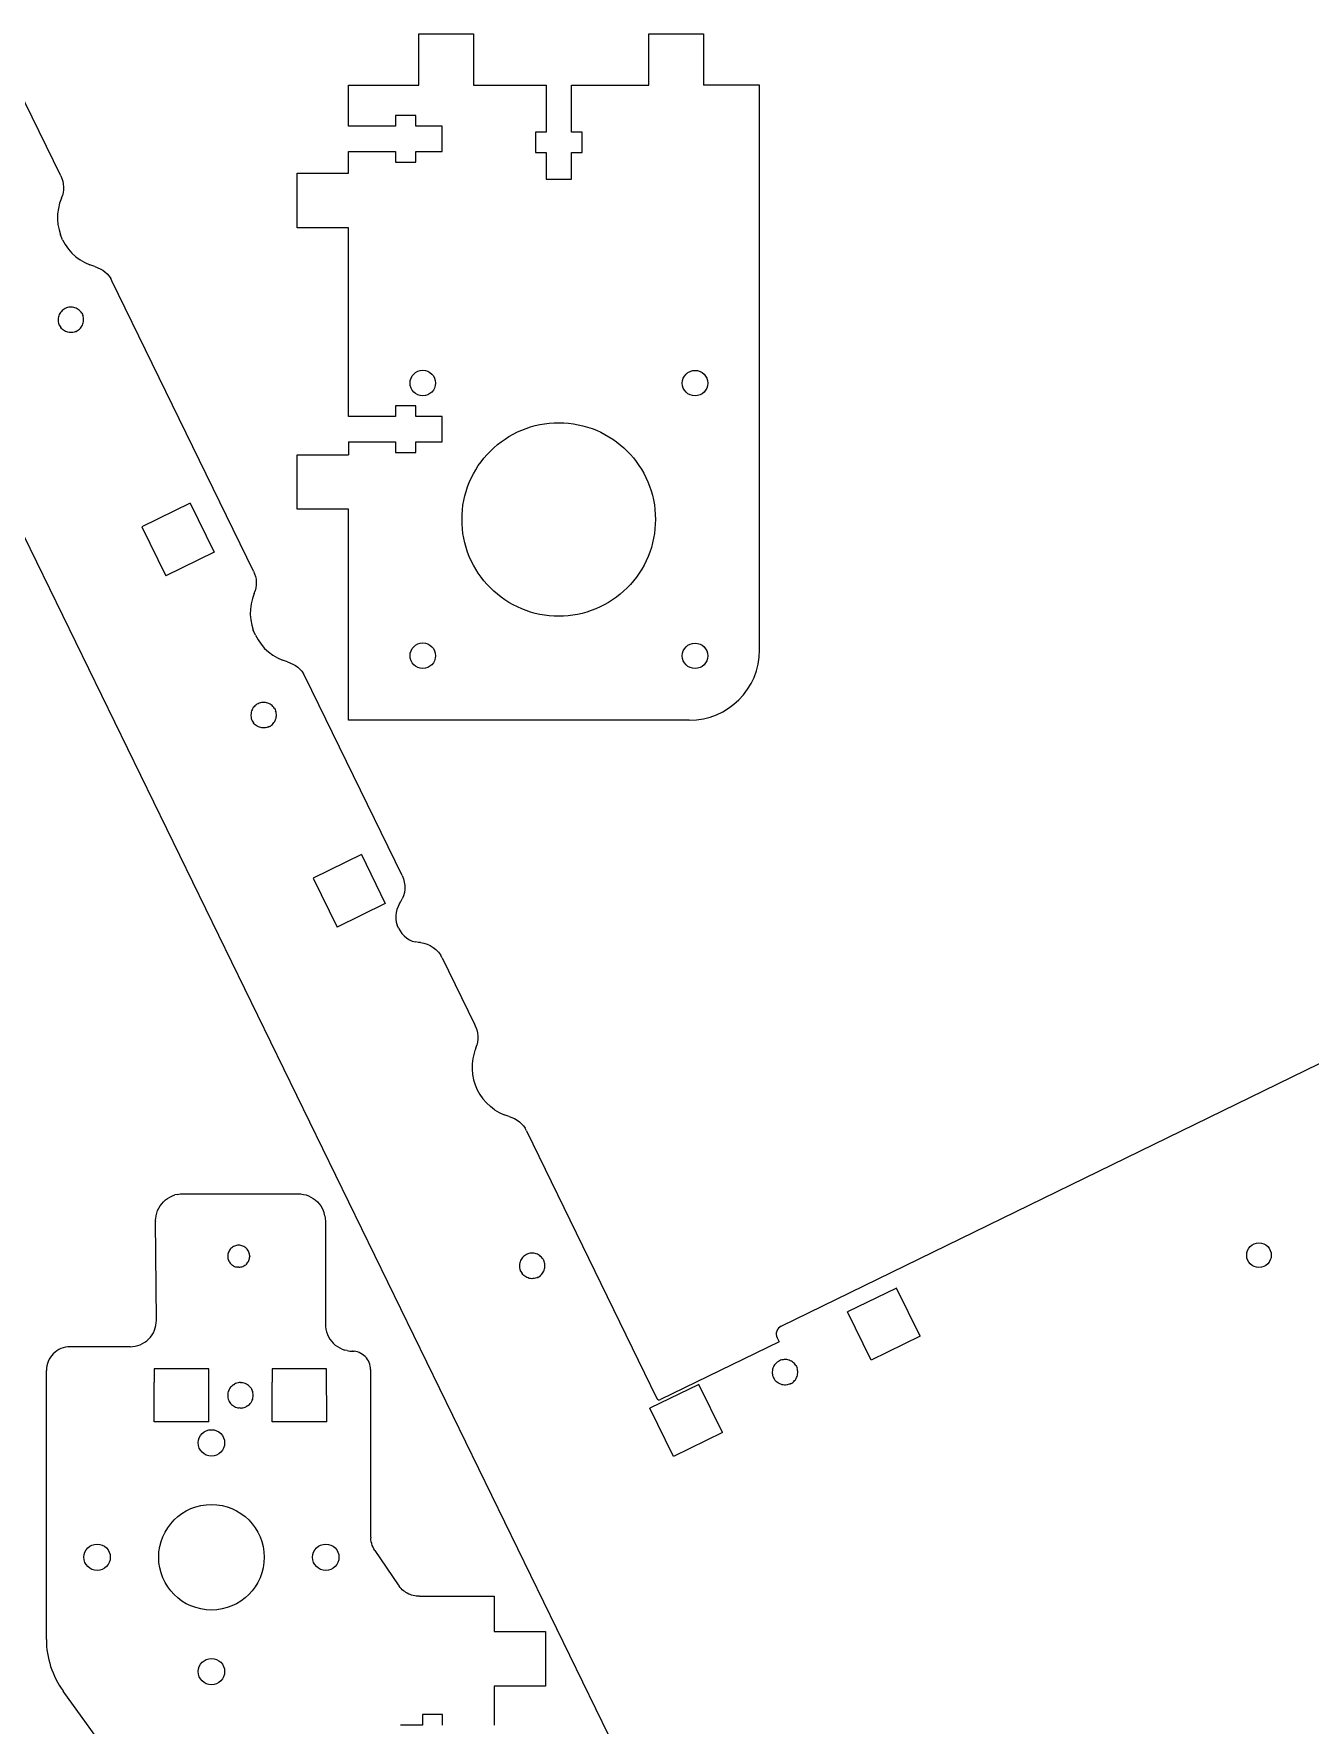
# Model space of a CAD drawing. Header units: millimetres. Extents: x -794 to 1477, y -521 to -225.
# Drawn here: x -648.1 to -503, y -417.1 to -224.8 of the extents above; entities that cross this region are included whole.
import ezdxf

# ---------------------------------------------------------------- set-up
doc = ezdxf.new("R2010")
doc.units = ezdxf.units.MM
doc.linetypes.add('HIDDEN', pattern=[9.525, 6.35, -3.175])
doc.layers.get('0').update_dxf_attribs({"color": 253, "lineweight": 70, "true_color": 0x8faf8f})
doc.layers.add('Hidden', color=98, linetype='Continuous', lineweight=70, true_color=0x054805)

msp = doc.modelspace()

# ---------------------------------------------------------------- linework, layer by layer
at = {"color": 98, "lineweight": -3, "true_color": 0x054805}
for p, q in [((-604.35, -230.68), (-604.35, -224.84)), ((-604.35, -224.84), (-598.15, -224.84)), ((-598.15, -224.84), (-598.15, -230.68)), ((-578.18, -230.68), (-578.18, -224.84)), ((-578.18, -224.84), (-571.98, -224.84)), ((-571.98, -224.84), (-571.98, -230.68)), ((-563.15, -371.75), (-265.38, -226.51)), ((-645.07, -240.97), (-650.77, -229.28)), ((-612.35, -235.33), (-612.35, -230.68)), ((-612.35, -230.68), (-604.35, -230.68)), ((-598.15, -230.68), (-589.88, -230.68)), ((-589.88, -230.68), (-589.88, -236.03)), ((-586.98, -236.03), (-586.98, -230.68)), ((-586.98, -230.68), (-578.18, -230.68)), ((-565.61, -230.68), (-571.98, -230.68)), ((-565.61, -294.88), (-565.61, -230.68)), ((-604.69, -234.13), (-607, -234.13)), ((-607, -234.13), (-607, -235.33)), ((-604.69, -235.33), (-604.69, -234.13)), ((-607, -235.33), (-612.35, -235.33)), ((-601.69, -235.33), (-604.69, -235.33)), ((-601.69, -238.23), (-601.69, -235.33)), ((-589.88, -236.03), (-591.08, -236.03)), ((-591.08, -236.03), (-591.08, -238.34)), ((-585.78, -236.03), (-586.98, -236.03)), ((-585.78, -238.34), (-585.78, -236.03)), ((-612.35, -240.68), (-612.35, -238.23)), ((-612.35, -238.23), (-607, -238.23)), ((-607, -238.23), (-607, -239.43)), ((-604.69, -239.43), (-604.69, -238.23)), ((-604.69, -238.23), (-601.69, -238.23)), ((-591.08, -238.34), (-589.88, -238.34)), ((-589.88, -238.34), (-589.88, -241.34)), ((-586.98, -241.34), (-586.98, -238.34)), ((-586.98, -238.34), (-585.78, -238.34)), ((-670.31, -238.81), (-536.86, -512.42)), ((-607, -239.43), (-604.69, -239.43)), ((-645.07, -240.97), (-644.84, -241.58)), ((-644.84, -241.58), (-644.78, -241.91)), ((-644.78, -241.91), (-644.75, -242.23)), ((-644.75, -242.23), (-644.76, -242.56)), ((-618.19, -246.88), (-618.19, -240.68)), ((-618.19, -240.68), (-612.35, -240.68)), ((-589.88, -241.34), (-586.98, -241.34)), ((-645.19, -244.09), (-645.34, -244.69)), ((-644.99, -243.51), (-645.19, -244.09)), ((-644.99, -243.51), (-644.88, -243.21)), ((-644.8, -242.89), (-644.88, -243.21)), ((-644.76, -242.56), (-644.8, -242.89)), ((-645.42, -245.29), (-645.43, -245.9)), ((-645.43, -245.9), (-645.38, -246.51)), ((-645.34, -244.69), (-645.42, -245.29)), ((-645.38, -246.51), (-645.26, -247.11)), ((-645.26, -247.11), (-645.09, -247.7)), ((-644.85, -248.26), (-645.09, -247.7)), ((-612.35, -246.88), (-618.19, -246.88)), ((-612.35, -268.33), (-612.35, -246.88)), ((-644.85, -248.26), (-644.55, -248.8)), ((-644.55, -248.8), (-644.2, -249.3)), ((-644.2, -249.3), (-643.8, -249.76)), ((-643.8, -249.76), (-643.35, -250.17)), ((-643.35, -250.17), (-642.86, -250.54)), ((-642.86, -250.54), (-642.33, -250.85)), ((-642.33, -250.85), (-641.77, -251.1)), ((-641.19, -251.3), (-641.77, -251.1)), ((-641.19, -251.3), (-640.59, -251.54)), ((-640.59, -251.54), (-640.3, -251.7)), ((-640.3, -251.7), (-640.04, -251.9)), ((-640.04, -251.9), (-639.8, -252.12)), ((-639.8, -252.12), (-639.58, -252.37)), ((-639.58, -252.37), (-639.39, -252.64)), ((-639.24, -252.92), (-639.39, -252.64)), ((-623.15, -285.91), (-639.24, -252.92)), ((-645.35, -257.16), (-645.37, -257.3)), ((-645.37, -257.3), (-645.37, -257.44)), ((-645.37, -257.44), (-645.35, -257.58)), ((-645.33, -257.02), (-645.35, -257.16)), ((-645.35, -257.58), (-645.32, -257.72)), ((-645.29, -256.88), (-645.33, -257.02)), ((-645.24, -256.75), (-645.29, -256.88)), ((-645.17, -256.62), (-645.24, -256.75)), ((-645.09, -256.5), (-645.17, -256.62)), ((-645, -256.39), (-645.09, -256.5)), ((-644.9, -256.29), (-645, -256.39)), ((-644.8, -256.2), (-644.9, -256.29)), ((-644.68, -256.12), (-644.8, -256.2)), ((-644.55, -256.05), (-644.68, -256.12)), ((-644.42, -255.99), (-644.55, -256.05)), ((-644.29, -255.95), (-644.42, -255.99)), ((-644.15, -255.92), (-644.29, -255.95)), ((-644.01, -255.9), (-644.15, -255.92)), ((-643.86, -255.9), (-644.01, -255.9)), ((-643.72, -255.91), (-643.86, -255.9)), ((-643.58, -255.94), (-643.72, -255.91)), ((-643.45, -255.98), (-643.58, -255.94)), ((-643.31, -256.03), (-643.45, -255.98)), ((-643.19, -256.1), (-643.31, -256.03)), ((-643.07, -256.18), (-643.19, -256.1)), ((-642.96, -256.27), (-643.07, -256.18)), ((-642.85, -256.36), (-642.96, -256.27)), ((-642.76, -256.47), (-642.85, -256.36)), ((-642.68, -256.59), (-642.76, -256.47)), ((-642.68, -256.59), (-642.61, -256.72)), ((-642.61, -256.72), (-642.56, -256.85)), ((-642.51, -256.99), (-642.56, -256.85)), ((-642.48, -257.13), (-642.51, -256.99)), ((-642.51, -257.69), (-642.48, -257.55)), ((-642.47, -257.27), (-642.48, -257.13)), ((-642.48, -257.55), (-642.47, -257.41)), ((-642.47, -257.41), (-642.47, -257.27)), ((-645.32, -257.72), (-645.28, -257.86)), ((-645.28, -257.86), (-645.25, -257.92)), ((-645.25, -257.92), (-645.24, -257.96)), ((-645.25, -257.92), (-645.22, -257.99)), ((-645.25, -257.92), (-645.22, -257.99)), ((-645.24, -257.96), (-645.23, -257.97)), ((-645.22, -257.99), (-645.15, -258.11)), ((-645.15, -258.11), (-645.07, -258.23)), ((-644.98, -258.34), (-645.07, -258.23)), ((-644.88, -258.44), (-644.98, -258.34)), ((-644.77, -258.53), (-644.88, -258.44)), ((-644.65, -258.6), (-644.77, -258.53)), ((-644.52, -258.67), (-644.65, -258.6)), ((-644.39, -258.72), (-644.52, -258.67)), ((-644.25, -258.76), (-644.39, -258.72)), ((-644.11, -258.79), (-644.25, -258.76)), ((-643.97, -258.8), (-644.11, -258.79)), ((-643.83, -258.8), (-643.97, -258.8)), ((-643.69, -258.78), (-643.83, -258.8)), ((-643.55, -258.75), (-643.69, -258.78)), ((-643.28, -258.66), (-643.55, -258.75)), ((-643.41, -258.71), (-643.55, -258.75)), ((-643.35, -258.68), (-643.41, -258.71)), ((-643.35, -258.68), (-643.3, -258.66)), ((-643.35, -258.68), (-643.28, -258.66)), ((-643.35, -258.68), (-643.28, -258.66)), ((-643.31, -258.67), (-643.35, -258.68)), ((-643.3, -258.66), (-643.31, -258.67)), ((-643.28, -258.66), (-643.15, -258.58)), ((-643.15, -258.58), (-643.03, -258.5)), ((-643.03, -258.5), (-642.92, -258.41)), ((-642.92, -258.41), (-642.82, -258.31)), ((-642.82, -258.31), (-642.74, -258.19)), ((-642.74, -258.19), (-642.66, -258.08)), ((-642.66, -258.08), (-642.6, -257.95)), ((-642.6, -257.95), (-642.55, -257.82)), ((-642.55, -257.82), (-642.51, -257.69)), ((-607, -267.13), (-607, -268.33)), ((-604.69, -267.13), (-607, -267.13)), ((-604.69, -268.33), (-604.69, -267.13)), ((-607, -268.33), (-612.35, -268.33)), ((-601.69, -268.33), (-604.69, -268.33)), ((-601.69, -271.23), (-601.69, -268.33)), ((-590.59, -269.26), (-590.06, -269.16)), ((-590.06, -269.16), (-589.52, -269.1)), ((-589.52, -269.1), (-588.98, -269.06)), ((-588.98, -269.06), (-588.71, -269.05)), ((-588.71, -269.05), (-588.44, -269.05)), ((-588.44, -269.05), (-587.88, -269.06)), ((-587.88, -269.06), (-587.32, -269.1)), ((-587.32, -269.1), (-586.77, -269.17)), ((-586.77, -269.17), (-586.23, -269.27)), ((-595, -271.21), (-594.55, -270.9)), ((-594.55, -270.9), (-594.1, -270.61)), ((-594.1, -270.61), (-593.63, -270.34)), ((-593.63, -270.34), (-593.15, -270.1)), ((-593.15, -270.1), (-592.65, -269.88)), ((-592.65, -269.88), (-592.15, -269.69)), ((-592.15, -269.69), (-591.64, -269.52)), ((-591.64, -269.52), (-591.12, -269.37)), ((-591.12, -269.37), (-590.59, -269.26)), ((-586.23, -269.27), (-585.69, -269.39)), ((-585.69, -269.39), (-585.17, -269.54)), ((-585.17, -269.54), (-584.66, -269.71)), ((-584.66, -269.71), (-584.16, -269.91)), ((-584.16, -269.91), (-583.67, -270.13)), ((-583.67, -270.13), (-583.2, -270.37)), ((-583.2, -270.37), (-582.74, -270.64)), ((-582.74, -270.64), (-582.29, -270.93)), ((-582.29, -270.93), (-581.86, -271.23)), ((-618.19, -272.68), (-612.35, -272.68)), ((-618.19, -278.88), (-618.19, -272.68)), ((-612.35, -271.23), (-612.35, -272.68)), ((-612.35, -271.23), (-607, -271.23)), ((-607, -271.23), (-607, -272.43)), ((-607, -272.43), (-604.69, -272.43)), ((-604.69, -271.23), (-601.69, -271.23)), ((-604.69, -272.43), (-604.69, -271.23)), ((-596.95, -273.07), (-596.59, -272.66)), ((-596.59, -272.66), (-596.22, -272.27)), ((-596.22, -272.27), (-595.83, -271.9)), ((-595.83, -271.9), (-595.42, -271.54)), ((-595.42, -271.54), (-595, -271.21)), ((-581.86, -271.23), (-581.45, -271.56)), ((-581.45, -271.56), (-581.05, -271.9)), ((-581.05, -271.9), (-580.67, -272.27)), ((-580.67, -272.27), (-580.3, -272.65)), ((-580.3, -272.65), (-579.96, -273.05)), ((-598.39, -275.34), (-598.15, -274.86)), ((-598.15, -274.86), (-597.88, -274.39)), ((-597.88, -274.39), (-597.59, -273.93)), ((-597.59, -273.93), (-597.28, -273.49)), ((-597.28, -273.49), (-596.95, -273.07)), ((-579.96, -273.05), (-579.63, -273.47)), ((-579.63, -273.47), (-579.32, -273.9)), ((-579.32, -273.9), (-579.04, -274.34)), ((-579.04, -274.34), (-578.77, -274.8)), ((-578.77, -274.8), (-578.53, -275.28)), ((-599.12, -277.37), (-598.97, -276.85)), ((-598.97, -276.85), (-598.8, -276.34)), ((-598.8, -276.34), (-598.61, -275.84)), ((-598.61, -275.84), (-598.39, -275.34)), ((-578.53, -275.28), (-578.31, -275.77)), ((-578.31, -275.77), (-578.11, -276.26)), ((-578.11, -276.26), (-577.94, -276.78)), ((-577.94, -276.78), (-577.79, -277.3)), ((-630.35, -278.21), (-635.83, -280.88)), ((-630.35, -278.21), (-627.64, -283.78)), ((-599.39, -278.97), (-599.33, -278.43)), ((-599.33, -278.43), (-599.23, -277.9)), ((-599.23, -277.9), (-599.12, -277.37)), ((-577.79, -277.3), (-577.67, -277.83)), ((-577.67, -277.83), (-577.57, -278.37)), ((-577.57, -278.37), (-577.5, -278.92)), ((-612.35, -278.88), (-618.19, -278.88)), ((-612.35, -302.88), (-612.35, -278.88)), ((-599.44, -280.05), (-599.43, -279.51)), ((-599.44, -280.18), (-599.44, -280.05)), ((-599.44, -280.32), (-599.44, -280.18)), ((-599.43, -280.59), (-599.44, -280.32)), ((-599.43, -279.51), (-599.39, -278.97)), ((-599.39, -281.12), (-599.43, -280.59)), ((-577.5, -278.92), (-577.46, -279.48)), ((-577.46, -280.59), (-577.5, -281.13)), ((-577.46, -279.48), (-577.44, -280.05)), ((-577.44, -280.05), (-577.46, -280.59)), ((-635.83, -280.88), (-633.12, -286.45)), ((-599.33, -281.66), (-599.39, -281.12)), ((-599.23, -282.19), (-599.33, -281.66)), ((-599.12, -282.72), (-599.23, -282.19)), ((-577.65, -282.19), (-577.77, -282.72)), ((-577.56, -281.66), (-577.65, -282.19)), ((-577.5, -281.13), (-577.56, -281.66)), ((-627.64, -283.78), (-633.12, -286.45)), ((-598.97, -283.24), (-599.12, -282.72)), ((-598.8, -283.75), (-598.97, -283.24)), ((-598.61, -284.26), (-598.8, -283.75)), ((-598.39, -284.75), (-598.61, -284.26)), ((-578.28, -284.26), (-578.5, -284.75)), ((-578.08, -283.75), (-578.28, -284.26)), ((-577.91, -283.24), (-578.08, -283.75)), ((-577.77, -282.72), (-577.91, -283.24)), ((-623.15, -285.91), (-622.92, -286.53)), ((-598.15, -285.23), (-598.39, -284.75)), ((-597.88, -285.7), (-598.15, -285.23)), ((-597.59, -286.16), (-597.88, -285.7)), ((-597.28, -286.6), (-597.59, -286.16)), ((-579.3, -286.16), (-579.61, -286.6)), ((-579.01, -285.7), (-579.3, -286.16)), ((-578.74, -285.23), (-579.01, -285.7)), ((-578.5, -284.75), (-578.74, -285.23)), ((-623.07, -288.46), (-622.96, -288.15)), ((-622.88, -287.83), (-622.96, -288.15)), ((-622.92, -286.53), (-622.86, -286.85)), ((-622.84, -287.5), (-622.88, -287.83)), ((-622.86, -286.85), (-622.83, -287.18)), ((-622.83, -287.18), (-622.84, -287.5)), ((-596.95, -287.02), (-597.28, -286.6)), ((-596.59, -287.43), (-596.95, -287.02)), ((-596.22, -287.82), (-596.59, -287.43)), ((-595.83, -288.2), (-596.22, -287.82)), ((-595.42, -288.55), (-595.83, -288.2)), ((-581.06, -288.2), (-581.47, -288.55)), ((-580.67, -287.83), (-581.06, -288.2)), ((-580.29, -287.43), (-580.67, -287.83)), ((-579.94, -287.03), (-580.29, -287.43)), ((-579.61, -286.6), (-579.94, -287.03)), ((-623.5, -290.23), (-623.51, -290.84)), ((-623.42, -289.63), (-623.5, -290.23)), ((-623.27, -289.03), (-623.42, -289.63)), ((-623.07, -288.46), (-623.27, -289.03)), ((-595, -288.88), (-595.42, -288.55)), ((-594.56, -289.19), (-595, -288.88)), ((-594.1, -289.48), (-594.56, -289.19)), ((-593.63, -289.75), (-594.1, -289.48)), ((-593.15, -289.99), (-593.63, -289.75)), ((-592.65, -290.21), (-593.15, -289.99)), ((-592.15, -290.41), (-592.65, -290.21)), ((-584.23, -290.21), (-584.74, -290.41)), ((-583.74, -289.99), (-584.23, -290.21)), ((-583.26, -289.75), (-583.74, -289.99)), ((-582.79, -289.48), (-583.26, -289.75)), ((-582.33, -289.19), (-582.79, -289.48)), ((-581.89, -288.88), (-582.33, -289.19)), ((-581.47, -288.55), (-581.89, -288.88)), ((-623.51, -290.84), (-623.46, -291.45)), ((-623.46, -291.45), (-623.34, -292.05)), ((-623.34, -292.05), (-623.17, -292.64)), ((-591.64, -290.58), (-592.15, -290.41)), ((-591.12, -290.72), (-591.64, -290.58)), ((-590.59, -290.84), (-591.12, -290.72)), ((-590.06, -290.93), (-590.59, -290.84)), ((-589.52, -290.99), (-590.06, -290.93)), ((-588.98, -291.03), (-589.52, -290.99)), ((-588.44, -291.05), (-588.98, -291.03)), ((-588.31, -291.05), (-588.44, -291.05)), ((-588.17, -291.04), (-588.31, -291.05)), ((-587.9, -291.03), (-588.17, -291.04)), ((-587.36, -290.99), (-587.9, -291.03)), ((-586.83, -290.93), (-587.36, -290.99)), ((-586.3, -290.84), (-586.83, -290.93)), ((-585.77, -290.72), (-586.3, -290.84)), ((-585.25, -290.58), (-585.77, -290.72)), ((-584.74, -290.41), (-585.25, -290.58)), ((-622.93, -293.2), (-623.17, -292.64)), ((-622.93, -293.2), (-622.63, -293.74)), ((-622.63, -293.74), (-622.28, -294.24)), ((-622.28, -294.24), (-621.88, -294.7)), ((-621.88, -294.7), (-621.43, -295.11)), ((-621.43, -295.11), (-620.94, -295.48)), ((-620.94, -295.48), (-620.41, -295.79)), ((-620.41, -295.79), (-619.85, -296.04)), ((-619.27, -296.24), (-619.85, -296.04)), ((-619.27, -296.24), (-618.67, -296.48)), ((-618.67, -296.48), (-618.38, -296.64)), ((-618.38, -296.64), (-618.12, -296.84)), ((-618.12, -296.84), (-617.88, -297.06)), ((-617.88, -297.06), (-617.66, -297.31)), ((-617.66, -297.31), (-617.48, -297.58)), ((-617.32, -297.87), (-617.48, -297.58)), ((-606.26, -320.54), (-617.32, -297.87)), ((-623.37, -301.82), (-623.41, -301.96)), ((-623.32, -301.69), (-623.37, -301.82)), ((-623.25, -301.56), (-623.32, -301.69)), ((-623.17, -301.44), (-623.25, -301.56)), ((-623.08, -301.33), (-623.17, -301.44)), ((-622.98, -301.23), (-623.08, -301.33)), ((-622.88, -301.14), (-622.98, -301.23)), ((-622.76, -301.06), (-622.88, -301.14)), ((-622.63, -300.99), (-622.76, -301.06)), ((-622.5, -300.94), (-622.63, -300.99)), ((-622.37, -300.89), (-622.5, -300.94)), ((-622.23, -300.86), (-622.37, -300.89)), ((-622.09, -300.85), (-622.23, -300.86)), ((-621.94, -300.85), (-622.09, -300.85)), ((-621.8, -300.86), (-621.94, -300.85)), ((-621.66, -300.88), (-621.8, -300.86)), ((-621.53, -300.92), (-621.66, -300.88)), ((-621.39, -300.98), (-621.53, -300.92)), ((-621.27, -301.04), (-621.39, -300.98)), ((-621.15, -301.12), (-621.27, -301.04)), ((-621.04, -301.21), (-621.15, -301.12)), ((-620.94, -301.31), (-621.04, -301.21)), ((-620.84, -301.42), (-620.94, -301.31)), ((-620.76, -301.53), (-620.84, -301.42)), ((-620.76, -301.53), (-620.69, -301.66)), ((-620.69, -301.66), (-620.64, -301.8)), ((-620.59, -301.93), (-620.64, -301.8)), ((-623.43, -302.1), (-623.45, -302.24)), ((-623.45, -302.24), (-623.45, -302.38)), ((-623.45, -302.38), (-623.43, -302.52)), ((-623.41, -301.96), (-623.43, -302.1)), ((-623.43, -302.52), (-623.4, -302.66)), ((-623.4, -302.66), (-623.36, -302.8)), ((-623.36, -302.8), (-623.33, -302.87)), ((-623.33, -302.87), (-623.32, -302.9)), ((-623.33, -302.87), (-623.3, -302.93)), ((-623.33, -302.87), (-623.3, -302.93)), ((-623.32, -302.9), (-623.31, -302.91)), ((-623.3, -302.93), (-623.23, -303.05)), ((-623.23, -303.05), (-623.15, -303.17)), ((-623.06, -303.28), (-623.15, -303.17)), ((-622.96, -303.38), (-623.06, -303.28)), ((-622.85, -303.47), (-622.96, -303.38)), ((-622.73, -303.55), (-622.85, -303.47)), ((-622.6, -303.61), (-622.73, -303.55)), ((-622.47, -303.67), (-622.6, -303.61)), ((-622.33, -303.71), (-622.47, -303.67)), ((-622.19, -303.73), (-622.33, -303.71)), ((-622.05, -303.74), (-622.19, -303.73)), ((-621.91, -303.74), (-622.05, -303.74)), ((-621.77, -303.73), (-621.91, -303.74)), ((-621.63, -303.7), (-621.77, -303.73)), ((-621.36, -303.6), (-621.63, -303.7)), ((-621.49, -303.65), (-621.63, -303.7)), ((-621.43, -303.63), (-621.49, -303.65)), ((-621.36, -303.6), (-621.43, -303.63)), ((-621.39, -303.61), (-621.43, -303.63)), ((-621.43, -303.63), (-621.38, -303.61)), ((-621.38, -303.61), (-621.39, -303.61)), ((-621.36, -303.6), (-621.23, -303.53)), ((-621.23, -303.53), (-621.11, -303.44)), ((-621.11, -303.44), (-621, -303.35)), ((-621, -303.35), (-620.9, -303.25)), ((-620.9, -303.25), (-620.82, -303.14)), ((-620.82, -303.14), (-620.74, -303.02)), ((-620.74, -303.02), (-620.68, -302.9)), ((-620.68, -302.9), (-620.63, -302.77)), ((-620.63, -302.77), (-620.59, -302.63)), ((-620.56, -302.07), (-620.59, -301.93)), ((-620.59, -302.63), (-620.56, -302.5)), ((-620.55, -302.22), (-620.56, -302.07)), ((-620.56, -302.5), (-620.55, -302.36)), ((-620.55, -302.36), (-620.55, -302.22)), ((-573.61, -302.88), (-612.35, -302.88)), ((-610.88, -318.14), (-616.36, -320.81)), ((-610.88, -318.14), (-608.16, -323.71)), ((-616.36, -320.81), (-613.65, -326.38)), ((-606.26, -320.54), (-606.11, -320.9)), ((-606.11, -320.9), (-606.01, -321.28)), ((-606.09, -322.83), (-606.23, -323.19)), ((-605.99, -322.45), (-606.09, -322.83)), ((-606.01, -321.28), (-605.95, -321.67)), ((-605.95, -322.06), (-605.99, -322.45)), ((-605.95, -321.67), (-605.95, -322.06)), ((-608.16, -323.71), (-613.65, -326.38)), ((-606.92, -324.73), (-606.97, -325.1)), ((-606.84, -324.38), (-606.92, -324.73)), ((-606.53, -323.71), (-606.84, -324.38)), ((-606.53, -323.71), (-606.42, -323.54)), ((-606.42, -323.54), (-606.23, -323.19)), ((-606.97, -325.1), (-606.96, -325.47)), ((-606.96, -325.47), (-606.91, -325.83)), ((-606.91, -325.83), (-606.82, -326.18)), ((-606.68, -326.52), (-606.82, -326.18)), ((-606.68, -326.52), (-606.28, -327.13)), ((-606.28, -327.13), (-606.02, -327.4)), ((-606.02, -327.4), (-605.73, -327.63)), ((-605.73, -327.63), (-605.42, -327.82)), ((-605.42, -327.82), (-605.09, -327.97)), ((-605.09, -327.97), (-604.73, -328.07)), ((-604.37, -328.14), (-604.73, -328.07)), ((-604.16, -328.15), (-604.37, -328.14)), ((-604.16, -328.15), (-603.78, -328.22)), ((-603.78, -328.22), (-603.4, -328.33)), ((-603.4, -328.33), (-603.05, -328.49)), ((-603.05, -328.49), (-602.71, -328.7)), ((-602.71, -328.7), (-602.4, -328.94)), ((-602.4, -328.94), (-602.13, -329.22)), ((-602.13, -329.22), (-601.9, -329.54)), ((-601.7, -329.88), (-601.9, -329.54)), ((-601.7, -329.88), (-598.02, -337.43)), ((-598.02, -337.43), (-597.75, -338.08)), ((-597.75, -338.08), (-597.67, -338.42)), ((-597.92, -340.28), (-597.97, -340.42)), ((-597.89, -340.21), (-597.92, -340.28)), ((-597.88, -340.17), (-597.89, -340.21)), ((-597.87, -340.16), (-597.88, -340.17)), ((-597.86, -340.14), (-597.75, -339.81)), ((-597.67, -339.47), (-597.75, -339.81)), ((-597.67, -338.42), (-597.63, -338.77)), ((-597.63, -339.12), (-597.67, -339.47)), ((-597.63, -338.77), (-597.63, -339.12)), ((-598.29, -341.92), (-598.3, -342.53)), ((-598.21, -341.31), (-598.29, -341.92)), ((-598.07, -340.71), (-598.21, -341.31)), ((-597.97, -340.42), (-598.07, -340.71)), ((-598.3, -342.53), (-598.25, -343.14)), ((-598.25, -343.14), (-598.14, -343.74)), ((-598.14, -343.74), (-597.96, -344.32)), ((-597.96, -344.32), (-597.72, -344.88)), ((-597.72, -344.88), (-597.42, -345.42)), ((-597.42, -345.42), (-597.07, -345.92)), ((-597.07, -345.92), (-596.67, -346.38)), ((-596.67, -346.38), (-596.22, -346.8)), ((-595.73, -347.16), (-596.22, -346.8)), ((-595.73, -347.16), (-595.2, -347.47)), ((-595.2, -347.47), (-594.65, -347.73)), ((-594.07, -347.92), (-594.65, -347.73)), ((-594.07, -347.92), (-593.46, -348.16)), ((-593.46, -348.16), (-593.18, -348.33)), ((-593.18, -348.33), (-592.91, -348.52)), ((-592.91, -348.52), (-592.67, -348.75)), ((-592.67, -348.75), (-592.46, -348.99)), ((-592.46, -348.99), (-592.27, -349.26)), ((-592.11, -349.55), (-592.27, -349.26)), ((-592.11, -349.55), (-577.27, -379.97)), ((-633.58, -357.84), (-633.38, -357.62)), ((-633.38, -357.62), (-633.15, -357.41)), ((-633.15, -357.41), (-632.91, -357.23)), ((-632.91, -357.23), (-632.65, -357.08)), ((-632.65, -357.08), (-632.37, -356.95)), ((-632.37, -356.95), (-632.08, -356.84)), ((-631.79, -356.77), (-632.08, -356.84)), ((-631.79, -356.77), (-631.49, -356.72)), ((-631.49, -356.72), (-631.19, -356.71)), ((-631.19, -356.71), (-618.08, -356.71)), ((-618.06, -356.71), (-618.04, -356.71)), ((-618.04, -356.71), (-618.01, -356.71)), ((-618.01, -356.71), (-617.93, -356.71)), ((-617.93, -356.71), (-617.78, -356.72)), ((-617.78, -356.72), (-617.48, -356.77)), ((-617.48, -356.77), (-617.18, -356.84)), ((-617.18, -356.84), (-616.9, -356.95)), ((-616.9, -356.95), (-616.62, -357.08)), ((-616.62, -357.08), (-616.36, -357.23)), ((-616.36, -357.23), (-616.12, -357.41)), ((-616.12, -357.41), (-615.89, -357.62)), ((-615.89, -357.62), (-615.69, -357.84)), ((-634.28, -359.66), (-634.27, -359.51)), ((-634.27, -359.51), (-634.22, -359.2)), ((-634.22, -359.2), (-634.15, -358.91)), ((-634.15, -358.91), (-634.05, -358.62)), ((-634.05, -358.62), (-633.92, -358.35)), ((-633.92, -358.35), (-633.76, -358.09)), ((-633.76, -358.09), (-633.58, -357.84)), ((-615.69, -357.84), (-615.51, -358.09)), ((-615.51, -358.09), (-615.35, -358.35)), ((-615.35, -358.35), (-615.22, -358.62)), ((-615.22, -358.62), (-615.12, -358.91)), ((-615.04, -359.2), (-615.12, -358.91)), ((-615.04, -359.2), (-615, -359.5)), ((-615, -359.5), (-614.98, -359.81)), ((-634.28, -359.73), (-634.28, -359.66)), ((-634.28, -359.77), (-634.28, -359.73)), ((-634.28, -359.79), (-634.28, -359.77)), ((-634.28, -359.8), (-634.28, -359.81)), ((-634.19, -371.07), (-634.28, -359.81)), ((-614.98, -359.81), (-614.98, -371.5)), ((-625.99, -363.33), (-626.03, -363.44)), ((-625.93, -363.22), (-625.99, -363.33)), ((-625.87, -363.11), (-625.93, -363.22)), ((-625.8, -363.01), (-625.87, -363.11)), ((-625.71, -362.92), (-625.8, -363.01)), ((-625.62, -362.84), (-625.71, -362.92)), ((-625.52, -362.77), (-625.62, -362.84)), ((-625.42, -362.7), (-625.52, -362.77)), ((-625.31, -362.65), (-625.42, -362.7)), ((-625.19, -362.61), (-625.31, -362.65)), ((-625.07, -362.58), (-625.19, -362.61)), ((-624.95, -362.56), (-625.07, -362.58)), ((-624.83, -362.55), (-624.95, -362.56)), ((-624.71, -362.56), (-624.83, -362.55)), ((-624.59, -362.58), (-624.71, -362.56)), ((-624.47, -362.61), (-624.59, -362.58)), ((-624.35, -362.65), (-624.47, -362.61)), ((-624.24, -362.7), (-624.35, -362.65)), ((-624.14, -362.77), (-624.24, -362.7)), ((-624.04, -362.84), (-624.14, -362.77)), ((-623.95, -362.92), (-624.04, -362.84)), ((-623.95, -362.92), (-623.86, -363.01)), ((-623.79, -363.11), (-623.86, -363.01)), ((-623.73, -363.22), (-623.79, -363.11)), ((-623.67, -363.33), (-623.73, -363.22)), ((-623.63, -363.44), (-623.67, -363.33)), ((-626.07, -363.68), (-626.08, -363.8)), ((-626.08, -363.8), (-626.07, -363.93)), ((-626.06, -363.56), (-626.07, -363.68)), ((-626.07, -363.93), (-626.05, -364.06)), ((-626.03, -363.44), (-626.06, -363.56)), ((-626.05, -364.06), (-626.02, -364.18)), ((-626.02, -364.18), (-625.98, -364.29)), ((-625.98, -364.29), (-625.93, -364.4)), ((-625.93, -364.4), (-625.87, -364.5)), ((-625.87, -364.5), (-625.79, -364.6)), ((-625.79, -364.6), (-625.71, -364.69)), ((-625.71, -364.69), (-625.63, -364.77)), ((-625.63, -364.77), (-625.53, -364.84)), ((-625.53, -364.84), (-625.43, -364.9)), ((-625.43, -364.9), (-625.32, -364.96)), ((-625.32, -364.96), (-625.2, -365)), ((-625.2, -365), (-625.08, -365.03)), ((-625.08, -365.03), (-624.96, -365.05)), ((-624.83, -365.05), (-624.96, -365.05)), ((-624.81, -365.05), (-624.8, -365.05)), ((-624.8, -365.05), (-624.77, -365.05)), ((-624.77, -365.05), (-624.71, -365.05)), ((-624.71, -365.05), (-624.59, -365.03)), ((-624.59, -365.03), (-624.47, -365)), ((-624.47, -365), (-624.35, -364.96)), ((-624.35, -364.96), (-624.24, -364.91)), ((-624.24, -364.91), (-624.14, -364.84)), ((-624.14, -364.84), (-624.04, -364.77)), ((-623.95, -364.69), (-624.04, -364.77)), ((-623.95, -364.69), (-623.86, -364.6)), ((-623.86, -364.6), (-623.79, -364.5)), ((-623.79, -364.5), (-623.73, -364.39)), ((-623.73, -364.39), (-623.67, -364.28)), ((-623.67, -364.28), (-623.63, -364.17)), ((-623.6, -363.56), (-623.63, -363.44)), ((-623.63, -364.17), (-623.6, -364.05)), ((-623.59, -363.68), (-623.6, -363.56)), ((-623.6, -364.05), (-623.59, -363.93)), ((-623.58, -363.74), (-623.59, -363.68)), ((-623.58, -363.8), (-623.59, -363.93)), ((-623.58, -363.77), (-623.58, -363.74)), ((-623.58, -363.79), (-623.58, -363.77)), ((-592.9, -364.71), (-592.91, -364.85)), ((-592.91, -364.85), (-592.91, -365)), ((-592.91, -365), (-592.89, -365.14)), ((-592.87, -364.57), (-592.9, -364.71)), ((-592.89, -365.14), (-592.86, -365.28)), ((-592.83, -364.44), (-592.87, -364.57)), ((-592.86, -365.28), (-592.82, -365.41)), ((-592.78, -364.3), (-592.83, -364.44)), ((-592.71, -364.18), (-592.78, -364.3)), ((-592.64, -364.06), (-592.71, -364.18)), ((-592.55, -363.95), (-592.64, -364.06)), ((-592.45, -363.84), (-592.55, -363.95)), ((-592.34, -363.75), (-592.45, -363.84)), ((-592.22, -363.67), (-592.34, -363.75)), ((-592.1, -363.6), (-592.22, -363.67)), ((-591.96, -363.55), (-592.1, -363.6)), ((-591.83, -363.5), (-591.96, -363.55)), ((-591.69, -363.47), (-591.83, -363.5)), ((-591.55, -363.46), (-591.69, -363.47)), ((-591.41, -363.46), (-591.55, -363.46)), ((-591.26, -363.47), (-591.41, -363.46)), ((-591.12, -363.5), (-591.26, -363.47)), ((-590.99, -363.54), (-591.12, -363.5)), ((-590.86, -363.59), (-590.99, -363.54)), ((-590.73, -363.65), (-590.86, -363.59)), ((-590.61, -363.73), (-590.73, -363.65)), ((-590.5, -363.82), (-590.61, -363.73)), ((-590.4, -363.92), (-590.5, -363.82)), ((-590.31, -364.03), (-590.4, -363.92)), ((-590.22, -364.15), (-590.31, -364.03)), ((-590.22, -364.15), (-590.16, -364.27)), ((-590.16, -364.27), (-590.1, -364.41)), ((-590.05, -364.55), (-590.1, -364.41)), ((-590.09, -365.38), (-590.05, -365.25)), ((-590.03, -364.69), (-590.05, -364.55)), ((-590.05, -365.25), (-590.02, -365.11)), ((-590.01, -364.83), (-590.03, -364.69)), ((-590.02, -365.11), (-590.01, -364.97)), ((-590.01, -364.97), (-590.01, -364.83)), ((-592.82, -365.41), (-592.79, -365.48)), ((-592.79, -365.48), (-592.78, -365.51)), ((-592.79, -365.48), (-592.76, -365.54)), ((-592.79, -365.48), (-592.76, -365.54)), ((-592.78, -365.51), (-592.77, -365.53)), ((-592.76, -365.54), (-592.69, -365.67)), ((-592.69, -365.67), (-592.61, -365.78)), ((-592.52, -365.89), (-592.61, -365.78)), ((-592.42, -365.99), (-592.52, -365.89)), ((-592.31, -366.08), (-592.42, -365.99)), ((-592.19, -366.16), (-592.31, -366.08)), ((-592.06, -366.23), (-592.19, -366.16)), ((-591.93, -366.28), (-592.06, -366.23)), ((-591.79, -366.32), (-591.93, -366.28)), ((-591.65, -366.34), (-591.79, -366.32)), ((-591.51, -366.36), (-591.65, -366.34)), ((-591.37, -366.35), (-591.51, -366.36)), ((-591.23, -366.34), (-591.37, -366.35)), ((-591.09, -366.31), (-591.23, -366.34)), ((-590.82, -366.21), (-591.09, -366.31)), ((-590.95, -366.27), (-591.09, -366.31)), ((-590.89, -366.24), (-590.95, -366.27)), ((-590.82, -366.21), (-590.89, -366.24)), ((-590.89, -366.24), (-590.84, -366.22)), ((-590.86, -366.23), (-590.89, -366.24)), ((-590.84, -366.22), (-590.86, -366.23)), ((-590.82, -366.21), (-590.69, -366.14)), ((-590.69, -366.14), (-590.57, -366.06)), ((-590.57, -366.06), (-590.47, -365.96)), ((-590.47, -365.96), (-590.37, -365.86)), ((-590.37, -365.86), (-590.28, -365.75)), ((-590.28, -365.75), (-590.2, -365.63)), ((-590.2, -365.63), (-590.14, -365.51)), ((-590.14, -365.51), (-590.09, -365.38)), ((-550.03, -367.42), (-555.6, -370.13)), ((-547.35, -372.9), (-550.03, -367.42)), ((-552.93, -375.61), (-555.6, -370.13)), ((-614.98, -371.52), (-614.98, -371.54)), ((-614.98, -371.54), (-614.98, -371.58)), ((-614.98, -371.58), (-614.98, -371.65)), ((-614.98, -371.65), (-614.97, -371.81)), ((-614.97, -371.81), (-614.92, -372.11)), ((-614.92, -372.11), (-614.85, -372.4)), ((-614.85, -372.4), (-614.75, -372.69)), ((-614.75, -372.69), (-614.62, -372.96)), ((-614.62, -372.96), (-614.46, -373.22)), ((-547.35, -372.9), (-552.93, -375.61)), ((-637.19, -374.1), (-644.01, -374.1)), ((-614.46, -373.22), (-614.28, -373.47)), ((-614.28, -373.47), (-614.08, -373.69)), ((-614.08, -373.69), (-613.85, -373.9)), ((-613.85, -373.9), (-613.61, -374.08)), ((-613.61, -374.08), (-613.35, -374.23)), ((-613.35, -374.23), (-613.07, -374.37)), ((-613.07, -374.37), (-612.78, -374.47)), ((-612.49, -374.54), (-612.78, -374.47)), ((-612.49, -374.54), (-612.19, -374.59)), ((-612.19, -374.59), (-611.88, -374.6)), ((-611.92, -374.6), (-611.72, -374.61)), ((-611.88, -374.6), (-611.92, -374.6)), ((-611.51, -374.64), (-611.72, -374.61)), ((-611.32, -374.69), (-611.51, -374.64)), ((-611.12, -374.76), (-611.32, -374.69)), ((-610.94, -374.85), (-611.12, -374.76)), ((-610.76, -374.96), (-610.94, -374.85)), ((-563.39, -373.53), (-576.87, -380.11)), ((-563.61, -373.08), (-563.39, -373.53)), ((-646.7, -407.37), (-646.7, -376.79)), ((-634.43, -376.62), (-634.43, -378.12)), ((-628.23, -376.62), (-634.43, -376.62)), ((-628.23, -382.62), (-628.23, -376.62)), ((-621.03, -376.62), (-621.03, -378.12)), ((-614.84, -376.62), (-621.03, -376.62)), ((-614.83, -382.62), (-614.84, -376.62)), ((-610.6, -375.08), (-610.76, -374.96)), ((-610.44, -375.22), (-610.6, -375.08)), ((-610.31, -375.37), (-610.44, -375.22)), ((-610.18, -375.54), (-610.31, -375.37)), ((-610.08, -375.71), (-610.18, -375.54)), ((-609.99, -375.9), (-610.08, -375.71)), ((-609.92, -376.09), (-609.99, -375.9)), ((-609.87, -376.29), (-609.92, -376.09)), ((-609.84, -376.49), (-609.87, -376.29)), ((-609.83, -376.7), (-609.84, -376.49)), ((-609.83, -376.7), (-609.83, -395.63)), ((-564.15, -376.8), (-564.16, -376.94)), ((-564.12, -376.66), (-564.15, -376.8)), ((-564.09, -376.53), (-564.12, -376.66)), ((-564.03, -376.39), (-564.09, -376.53)), ((-563.97, -376.27), (-564.03, -376.39)), ((-563.89, -376.15), (-563.97, -376.27)), ((-563.8, -376.04), (-563.89, -376.15)), ((-563.7, -375.93), (-563.8, -376.04)), ((-563.59, -375.84), (-563.7, -375.93)), ((-563.47, -375.76), (-563.59, -375.84)), ((-563.35, -375.69), (-563.47, -375.76)), ((-563.22, -375.64), (-563.35, -375.69)), ((-563.08, -375.59), (-563.22, -375.64)), ((-562.94, -375.57), (-563.08, -375.59)), ((-562.8, -375.55), (-562.94, -375.57)), ((-562.66, -375.55), (-562.8, -375.55)), ((-562.52, -375.56), (-562.66, -375.55)), ((-562.38, -375.59), (-562.52, -375.56)), ((-562.24, -375.63), (-562.38, -375.59)), ((-562.11, -375.68), (-562.24, -375.63)), ((-561.98, -375.74), (-562.11, -375.68)), ((-561.86, -375.82), (-561.98, -375.74)), ((-561.75, -375.91), (-561.86, -375.82)), ((-561.65, -376.01), (-561.75, -375.91)), ((-561.56, -376.12), (-561.65, -376.01)), ((-561.48, -376.24), (-561.56, -376.12)), ((-561.48, -376.24), (-561.41, -376.36)), ((-561.41, -376.36), (-561.35, -376.5)), ((-561.31, -376.64), (-561.35, -376.5)), ((-561.28, -376.78), (-561.31, -376.64)), ((-561.27, -376.92), (-561.28, -376.78)), ((-634.43, -379.62), (-634.43, -378.12)), ((-625.75, -378.7), (-625.84, -378.82)), ((-625.66, -378.6), (-625.75, -378.7)), ((-625.55, -378.5), (-625.66, -378.6)), ((-625.44, -378.41), (-625.55, -378.5)), ((-625.44, -378.41), (-625.31, -378.34)), ((-625.19, -378.28), (-625.31, -378.34)), ((-625.05, -378.23), (-625.19, -378.28)), ((-624.91, -378.2), (-625.05, -378.23)), ((-624.77, -378.18), (-624.91, -378.2)), ((-624.7, -378.17), (-624.77, -378.18)), ((-624.67, -378.17), (-624.7, -378.17)), ((-624.65, -378.17), (-624.67, -378.17)), ((-624.63, -378.17), (-624.49, -378.18)), ((-624.35, -378.2), (-624.49, -378.18)), ((-624.21, -378.23), (-624.35, -378.2)), ((-624.08, -378.28), (-624.21, -378.23)), ((-623.95, -378.34), (-624.08, -378.28)), ((-623.83, -378.42), (-623.95, -378.34)), ((-623.71, -378.5), (-623.83, -378.42)), ((-623.61, -378.6), (-623.71, -378.5)), ((-623.51, -378.7), (-623.61, -378.6)), ((-623.43, -378.82), (-623.51, -378.7)), ((-621.03, -379.62), (-621.03, -378.12)), ((-572.5, -378.38), (-578.07, -381.09)), ((-569.83, -383.86), (-572.5, -378.38)), ((-564.16, -376.94), (-564.16, -377.09)), ((-564.16, -377.09), (-564.15, -377.23)), ((-564.15, -377.23), (-564.12, -377.37)), ((-564.12, -377.37), (-564.07, -377.5)), ((-564.07, -377.5), (-564.05, -377.57)), ((-564.05, -377.57), (-564.03, -377.6)), ((-564.05, -377.57), (-564.02, -377.63)), ((-564.05, -377.57), (-564.02, -377.63)), ((-564.03, -377.6), (-564.03, -377.62)), ((-564.02, -377.63), (-563.95, -377.76)), ((-563.95, -377.76), (-563.87, -377.88)), ((-563.78, -377.98), (-563.87, -377.88)), ((-563.67, -378.08), (-563.78, -377.98)), ((-563.56, -378.17), (-563.67, -378.08)), ((-563.44, -378.25), (-563.56, -378.17)), ((-563.32, -378.32), (-563.44, -378.25)), ((-563.19, -378.37), (-563.32, -378.32)), ((-563.05, -378.41), (-563.19, -378.37)), ((-562.91, -378.43), (-563.05, -378.41)), ((-562.77, -378.45), (-562.91, -378.43)), ((-562.63, -378.45), (-562.77, -378.45)), ((-562.48, -378.43), (-562.63, -378.45)), ((-562.34, -378.4), (-562.48, -378.43)), ((-562.08, -378.3), (-562.34, -378.4)), ((-562.21, -378.36), (-562.34, -378.4)), ((-562.14, -378.33), (-562.21, -378.36)), ((-562.08, -378.3), (-562.14, -378.33)), ((-562.14, -378.33), (-562.09, -378.31)), ((-562.11, -378.32), (-562.14, -378.33)), ((-562.09, -378.31), (-562.11, -378.32)), ((-562.08, -378.3), (-561.95, -378.23)), ((-561.95, -378.23), (-561.83, -378.15)), ((-561.83, -378.15), (-561.72, -378.05)), ((-561.72, -378.05), (-561.62, -377.95)), ((-561.62, -377.95), (-561.53, -377.84)), ((-561.53, -377.84), (-561.46, -377.72)), ((-561.46, -377.72), (-561.39, -377.6)), ((-561.39, -377.6), (-561.34, -377.47)), ((-561.34, -377.47), (-561.3, -377.34)), ((-561.3, -377.34), (-561.28, -377.2)), ((-561.28, -377.2), (-561.26, -377.06)), ((-561.26, -377.06), (-561.27, -376.92)), ((-634.43, -381.12), (-634.43, -379.62)), ((-626.07, -379.48), (-626.08, -379.62)), ((-626.08, -379.62), (-626.07, -379.77)), ((-626.05, -379.34), (-626.07, -379.48)), ((-626.07, -379.77), (-626.05, -379.91)), ((-626.02, -379.2), (-626.05, -379.34)), ((-626.05, -379.91), (-626.02, -380.05)), ((-625.97, -379.07), (-626.02, -379.2)), ((-626.02, -380.05), (-625.97, -380.19)), ((-625.91, -378.94), (-625.97, -379.07)), ((-625.97, -380.19), (-625.91, -380.31)), ((-625.84, -378.82), (-625.91, -378.94)), ((-625.91, -380.31), (-625.83, -380.43)), ((-625.83, -380.43), (-625.75, -380.54)), ((-625.75, -380.54), (-625.66, -380.65)), ((-625.66, -380.65), (-625.55, -380.74)), ((-623.71, -380.74), (-623.61, -380.65)), ((-623.61, -380.65), (-623.51, -380.54)), ((-623.51, -380.54), (-623.43, -380.43)), ((-623.43, -378.82), (-623.35, -378.94)), ((-623.43, -380.43), (-623.35, -380.3)), ((-623.29, -379.07), (-623.35, -378.94)), ((-623.35, -380.3), (-623.29, -380.18)), ((-623.24, -379.2), (-623.29, -379.07)), ((-623.29, -380.18), (-623.24, -380.04)), ((-623.21, -379.34), (-623.24, -379.2)), ((-623.24, -380.04), (-623.21, -379.9)), ((-623.19, -379.48), (-623.21, -379.34)), ((-623.21, -379.9), (-623.19, -379.76)), ((-623.18, -379.55), (-623.19, -379.48)), ((-623.19, -379.76), (-623.18, -379.62)), ((-623.18, -379.59), (-623.18, -379.55)), ((-623.18, -379.6), (-623.18, -379.59)), ((-623.18, -379.6), (-623.18, -379.62)), ((-623.18, -379.6), (-623.18, -379.62)), ((-621.03, -381.12), (-621.03, -379.62)), ((-634.43, -382.62), (-634.43, -381.12)), ((-628.23, -382.62), (-634.43, -382.62)), ((-625.55, -380.74), (-625.44, -380.82)), ((-625.44, -380.82), (-625.32, -380.9)), ((-625.32, -380.9), (-625.2, -380.96)), ((-625.2, -380.96), (-625.06, -381.01)), ((-625.06, -381.01), (-624.92, -381.04)), ((-624.92, -381.04), (-624.78, -381.06)), ((-624.63, -381.07), (-624.78, -381.06)), ((-624.61, -381.07), (-624.6, -381.07)), ((-624.6, -381.07), (-624.56, -381.07)), ((-624.56, -381.07), (-624.49, -381.06)), ((-624.49, -381.06), (-624.35, -381.04)), ((-624.35, -381.04), (-624.21, -381.01)), ((-624.21, -381.01), (-624.08, -380.96)), ((-624.08, -380.96), (-623.95, -380.9)), ((-623.83, -380.83), (-623.95, -380.9)), ((-623.83, -380.83), (-623.71, -380.74)), ((-621.03, -382.62), (-621.03, -381.12)), ((-614.83, -382.62), (-621.03, -382.62)), ((-575.4, -386.57), (-578.07, -381.09)), ((-569.83, -383.86), (-575.4, -386.57)), ((-609.83, -395.63), (-609.82, -395.84)), ((-609.8, -396.06), (-609.82, -395.84)), ((-609.76, -396.27), (-609.8, -396.06)), ((-609.71, -396.48), (-609.76, -396.27)), ((-609.64, -396.68), (-609.71, -396.48)), ((-609.55, -396.87), (-609.64, -396.68)), ((-609.45, -397.06), (-609.55, -396.87)), ((-609.34, -397.25), (-609.45, -397.06)), ((-609.34, -397.25), (-606.7, -401.18)), ((-606.7, -401.18), (-606.6, -401.33)), ((-606.49, -401.47), (-606.6, -401.33)), ((-606.37, -401.6), (-606.49, -401.47)), ((-606.24, -401.72), (-606.37, -401.6)), ((-606.1, -401.84), (-606.24, -401.72)), ((-605.96, -401.94), (-606.1, -401.84)), ((-605.81, -402.04), (-605.96, -401.94)), ((-605.66, -402.13), (-605.81, -402.04)), ((-605.5, -402.21), (-605.66, -402.13)), ((-605.33, -402.28), (-605.5, -402.21)), ((-605.17, -402.34), (-605.33, -402.28)), ((-605, -402.38), (-605.17, -402.34)), ((-604.82, -402.42), (-605, -402.38)), ((-604.65, -402.45), (-604.82, -402.42)), ((-604.47, -402.47), (-604.65, -402.45)), ((-604.29, -402.47), (-604.47, -402.47)), ((-604.29, -402.47), (-595.79, -402.47)), ((-595.79, -402.47), (-595.79, -406.47)), ((-595.79, -406.47), (-589.95, -406.47)), ((-589.95, -406.47), (-589.95, -412.67)), ((-632.31, -430.49), (-644.8, -413.24)), ((-595.79, -412.67), (-595.79, -417.12)), ((-589.95, -412.67), (-595.79, -412.67)), ((-603.95, -417.12), (-606.45, -417.12)), ((-603.95, -415.92), (-603.95, -417.12)), ((-601.65, -415.92), (-603.95, -415.92)), ((-601.65, -417.12), (-601.65, -415.92))]:
    msp.add_line(p, q, dxfattribs=at)
for centre, radius in [((-603.9, -264.54), 1.45), ((-572.94, -264.55), 1.45), ((-603.9, -295.54), 1.45), ((-572.94, -295.55), 1.45), ((-508.82, -363.69), 1.4), ((-627.93, -385.03), 1.5), ((-627.93, -398.03), 6), ((-640.93, -398.03), 1.5), ((-614.93, -398.03), 1.5), ((-627.93, -411.03), 1.5)]:
    msp.add_circle(centre, radius, dxfattribs=at)
for centre, radius, start, end in [((-573.61, -294.88), 8, 270, 0), ((-637.19, -371.1), 3, 270, 0.4883), ((-562.71, -372.65), 1, 116, 206), ((-644.01, -376.79), 2.69, 90, 180.0002), ((-577, -379.84), 0.3, 206, 296), ((-636.7, -407.37), 10, 180.0002, 215.9002)]:
    msp.add_arc(centre, radius, start, end, dxfattribs=at)
at = {"layer": 'Hidden', "linetype": 'HIDDEN', "lineweight": -3}
for p, q in [((-645.24, -257.96), (-645.25, -257.92)), ((-645.24, -257.96), (-645.23, -257.97)), ((-645.22, -257.99), (-645.22, -257.99)), ((-643.28, -258.66), (-643.35, -258.68)), ((-623.32, -302.9), (-623.33, -302.87)), ((-623.32, -302.9), (-623.31, -302.91)), ((-623.3, -302.93), (-623.3, -302.93)), ((-597.89, -340.21), (-597.92, -340.28)), ((-597.88, -340.17), (-597.89, -340.21)), ((-597.87, -340.16), (-597.88, -340.17)), ((-597.87, -340.15), (-597.86, -340.14)), ((-597.87, -340.15), (-597.86, -340.14)), ((-597.86, -340.14), (-597.87, -340.15)), ((-634.28, -359.8), (-634.28, -359.81)), ((-634.28, -359.8), (-634.28, -359.81)), ((-634.28, -359.8), (-634.28, -359.8)), ((-634.28, -359.8), (-634.28, -359.81)), ((-624.81, -365.05), (-624.83, -365.05)), ((-624.83, -365.05), (-624.83, -365.05)), ((-624.83, -365.05), (-624.83, -365.05)), ((-624.81, -365.05), (-624.83, -365.05)), ((-624.81, -365.05), (-624.83, -365.05)), ((-624.81, -365.05), (-624.83, -365.05)), ((-624.81, -365.05), (-624.83, -365.05)), ((-624.81, -365.05), (-624.83, -365.05)), ((-624.81, -365.05), (-624.83, -365.05)), ((-624.81, -365.05), (-624.83, -365.05)), ((-624.81, -365.05), (-624.83, -365.05)), ((-624.82, -365.05), (-624.81, -365.05)), ((-592.78, -365.51), (-592.79, -365.48)), ((-592.78, -365.51), (-592.77, -365.53)), ((-592.76, -365.54), (-592.76, -365.54)), ((-614.98, -371.51), (-614.98, -371.5)), ((-614.98, -371.51), (-614.98, -371.5)), ((-614.98, -371.51), (-614.98, -371.51)), ((-624.64, -378.17), (-624.65, -378.17)), ((-624.64, -378.17), (-624.64, -378.17)), ((-564.05, -377.57), (-564.02, -377.63)), ((-564.03, -377.6), (-564.05, -377.57)), ((-564.03, -377.6), (-564.03, -377.62)), ((-564.02, -377.63), (-564.02, -377.63)), ((-623.18, -379.6), (-623.18, -379.62)), ((-623.18, -379.62), (-623.18, -379.62)), ((-623.18, -379.62), (-623.18, -379.62)), ((-624.62, -381.07), (-624.63, -381.07)), ((-624.62, -381.07), (-624.61, -381.07))]:
    msp.add_line(p, q, dxfattribs=at)

doc.saveas('drawing.dxf')
